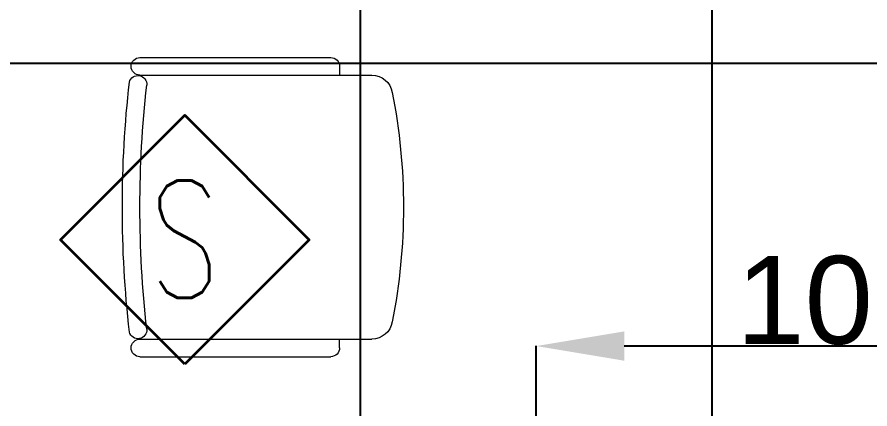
# Model space of a CAD drawing. Header units: inches. Extents: x -12418 to 57169, y -29325 to 19878.
# Drawn here: x 46774 to 48228, y -5389 to -4721 of the extents above; entities that cross this region are included whole.
import ezdxf
from ezdxf.enums import TextEntityAlignment as Align

# ---------------------------------------------------------------- set-up
doc = ezdxf.new("R2010")
doc.units = ezdxf.units.IN
doc.header["$LTSCALE"] = 25
doc.header["$MEASUREMENT"] = 0
doc.header["$PDMODE"] = 3
doc.layers.get('0').update_dxf_attribs({"color": 8})
doc.layers.get('Defpoints').update_dxf_attribs({"color": 8})
doc.layers.add('00-Ground Floor$0$False Ceiling', color=251, linetype='Continuous')
for name, color, linetype, lineweight in [('00-Ground Floor$0$LOADING', 253, 'Continuous', 5), ('E-DIM', 6, 'Continuous', 18), ('F-ALRM-CLNG @ 100', 33, 'Continuous', 35)]:
    doc.layers.add(name, color=color, linetype=linetype, lineweight=lineweight)
doc.styles.add('DC_Simplex', font='SIMPLEX.shx', dxfattribs={"width": 0.7})
doc.styles.get("Standard").update_dxf_attribs({"font": 'arial.ttf'})
doc.dimstyles.get("Standard").update_dxf_attribs({"dimtxt": 150, "dimasz": 150, "dimexe": 0.18, "dimexo": 0.0625, "dimgap": 1, "dimtad": 1, "dimdec": 0, "dimlfac": 0.1, "dimzin": 0, "dimdsep": 46, "dimtxsty": 'Standard', "dimcen": 0.09, "dimclrd": 256, "dimclrt": 7, "dimadec": 0, "dimazin": 0, "dimtfac": 1, "dimtdec": 0, "dimtofl": 0, "dimtmove": 0, "dimatfit": 3, "dimfxl": 1, "dimtolj": 1, "dimtzin": 0, "dimarcsym": 0})

# ---------------------------------------------------------------- blocks, each defined once
blk = doc.blocks.new('00-Ground Floor$0$GF21016-P')
at = {"layer": '00-Ground Floor$0$LOADING', "extrusion": (-1.24384e-09, -1.20261e-09, -1)}
for p, q in [((0.0128, 0.0179), (0.0128, 0.4136)), ((0.4628, 0.0179), (0.4628, 0.4136)), ((-0.0022, 0.3585), (0.0128, 0.3585)), ((0.4778, 0.3585), (0.4628, 0.3585)), ((-0.0172, 0.0179), (-0.0172, 0.3435)), ((0.4928, 0.0179), (0.4928, 0.3435)), ((0.4778, 0.0029), (0.4778, 0.0029))]:
    blk.add_line(p, q, dxfattribs=at)
for centre, radius, start, end in [((-0.2378, -0.5362), 1.0036, 78.7568, 101.2432), ((-0.0478, 0.4136), 0.035, 0, 80.6557), ((-0.4278, 0.4136), 0.035, 99.3443, 180), ((0.0022, 0.3435), 0.015, 0, 90), ((-0.4778, 0.3435), 0.015, 90, 180), ((-0.0284, 0.0145), 0.015, 284.3864, 95.5209), ((-0.2378, 1.8928), 1.8749, 263.6341, 276.3659), ((-0.4471, 0.0145), 0.015, 84.4791, 255.6136), ((0.0022, 0.0179), 0.015, 270, 0), ((0.0022, 0.0179), 0.015, 180, 270), ((-0.4778, 0.0179), 0.015, 270, 0), ((-0.4778, 0.0179), 0.015, 180, 270), ((-0.2378, 1.8734), 1.8855, 263.5119, 276.4881)]:
    blk.add_arc(centre, radius, start, end, dxfattribs=at)
blk = doc.blocks.new('00-Ground Floor$0$A$Ce9e1c4c3')
at = {"layer": '00-Ground Floor$0$False Ceiling', "color": 254, "linetype": 'Continuous'}
for p, q in [((-52640.6, -6847.4), (-52640.6, -2847.4)), ((-52040.6, -6847.4), (-52040.6, -2847.4)), ((-54641.5, -4800), (-51257.6, -4800))]:
    blk.add_line(p, q, dxfattribs=at)
blk = doc.blocks.new('00-Ground Floor')
at = {"layer": '00-Ground Floor$0$False Ceiling', "color": 254}
blk.add_blockref('00-Ground Floor$0$A$Ce9e1c4c3', (100000, 0), dxfattribs=at)
at = {"layer": '00-Ground Floor$0$LOADING', "color": 1, "extrusion": (-1.86519e-05, -4.75185e-05, 1), "xscale": 1000.000000000001, "yscale": 1000.000000000001, "zscale": -1000.000000000011, "rotation": 269.9999749024569}
blk.add_blockref('00-Ground Floor$0$GF21016-P', (46965.5, -4807.4, -0.7), dxfattribs=at)
blk = doc.blocks.new('A$C5CF53093')
blk.add_lwpolyline([(0, -212.1), (-212.1, 0), (0, 212.1), (212.1, 0)], close=True)
blk = doc.blocks.new('*U207')
at = {"xscale": 0.01, "yscale": 0.01, "zscale": 0.01}
blk.add_blockref('A$C5CF53093', (0.007, -0.007), dxfattribs=at)
at = {"color": 6, "style": 'DC_Simplex', "width": 0.7, "flags": 8}
blk.add_attdef('TYPE', text='', height=2, rotation=360, dxfattribs=at).set_placement((0, 0), align=Align.MIDDLE_CENTER)
blk = doc.blocks.new('*D333')
at = {"layer": 'Defpoints', "color": 0, "transparency": 16777216}
for p in [(47659.4, -5282.1), (48691.1, -5590.3), (47659.4, -6000)]:
    blk.add_point(p, dxfattribs=at)
at = {"layer": 'E-DIM', "color": 0, "lineweight": -2, "transparency": 16777216}
for p, q in [((47659.4, -5999.9), (47659.4, -5281.9)), ((48691.1, -5590.2), (48691.1, -5281.9))]:
    blk.add_line(p, q, dxfattribs=at)
at = {"layer": 'E-DIM', "lineweight": -2, "transparency": 16777216}
blk.add_line((48541.1, -5282.1), (47809.4, -5282.1), dxfattribs=at)
at = {"layer": 'E-DIM', "transparency": 16777216}
for points in [[(47809.4, -5257.1), (47809.4, -5307.1), (47659.4, -5282.1)], [(48541.1, -5257.1), (48541.1, -5307.1), (48691.1, -5282.1)]]:
    blk.add_solid(points, dxfattribs=at)
at = {"layer": 'E-DIM', "color": 7, "transparency": 16777216, "insert": (48175.3, -5204.5), "char_height": 150, "attachment_point": 5}
blk.add_mtext('\\A1;103', dxfattribs=at)

msp = doc.modelspace()

# ---------------------------------------------------------------- block references
msp.add_blockref('00-Ground Floor', (0, 0))
at = {"layer": 'F-ALRM-CLNG @ 100', "xscale": 100, "yscale": 100, "zscale": 100}
msp.add_blockref('*U207', (47059.4, -5100), dxfattribs=at).add_auto_attribs({'TYPE': 'S'})

# ---------------------------------------------------------------- dimensions: what is measured, and where the dimension line sits
at = {"layer": 'E-DIM'}
dim = msp.add_linear_dim(base=(47659.4, -5282.1), p1=(48691.1, -5590.3), p2=(47659.4, -6000), dimstyle='Standard', dxfattribs=at)
dim.commit()
dim.dimension.update_dxf_attribs({"geometry": '*D333', "text_midpoint": (48175.3, -5204.5)})

doc.saveas('drawing.dxf')
